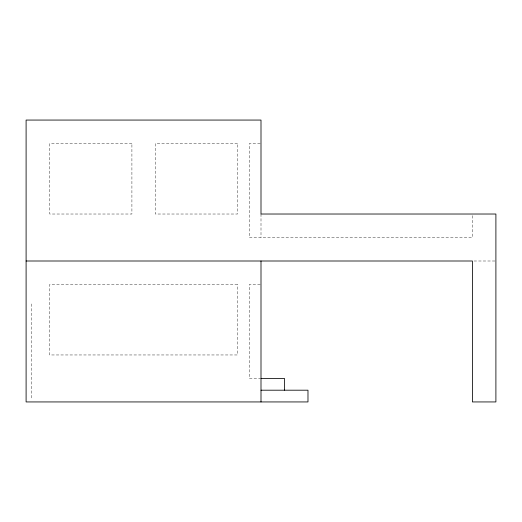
<?xml version="1.0" encoding="UTF-8"?>
<svg xmlns="http://www.w3.org/2000/svg" width="522" height="522" viewBox="0 0 522 522"><rect width="100%" height="100%" fill="white"/><g stroke="black" fill="none" stroke-linecap="round" stroke-linejoin="round"><path stroke-width="0.39" stroke-dasharray="2.61 1.96" d="M260.217 143.55L249.255 143.55L249.255 237.51L472.41 237.51L472.41 214.829M474.028 261L495.091 261M260.217 284.49L249.255 284.49L249.255 378.45L260.217 378.45M261 214.02L261 237.51M31.496 303.928L31.496 399.839M131.909 143.55L49.694 143.55L49.694 214.02L131.909 214.02L131.909 143.55M237.51 143.55L155.295 143.55L155.295 214.02L237.51 214.02L237.51 143.55M237.51 284.49L49.59 284.49L49.59 354.96L237.51 354.96L237.51 284.49"/><path stroke-width="0.78" d="M26.1 261L472.41 261L472.41 401.94L495.9 401.94L495.9 214.02L261 214.02L261 120.06L26.1 120.06L26.1 401.94L307.98 401.94L307.98 390.195L261 390.195M261 378.45L284.49 378.45L284.49 390.195M261 261L261 401.94"/></g></svg>
